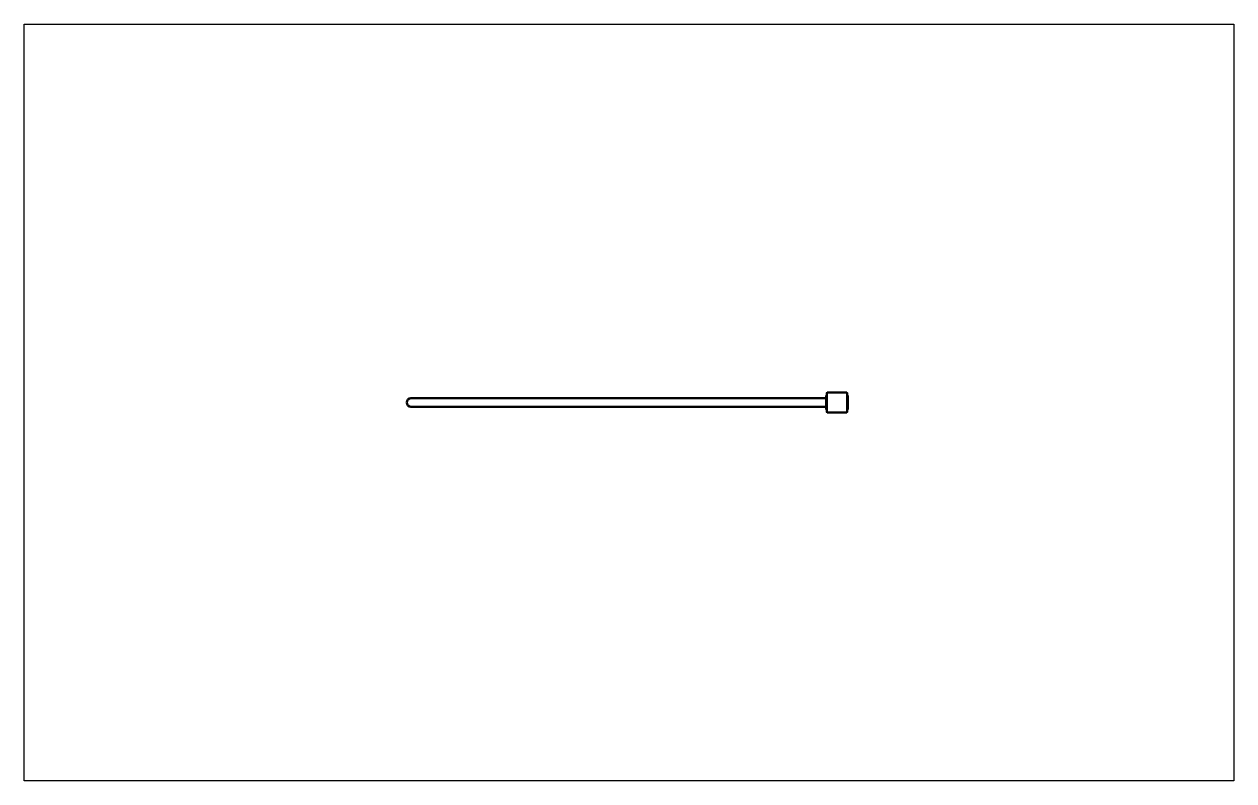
# Model space of a CAD drawing. Header units: millimetres. Extents: x 577 to 5377, y 600 to 3600.
import ezdxf

# ---------------------------------------------------------------- set-up
doc = ezdxf.new("R2010")
doc.units = ezdxf.units.MM
doc.header["$LTSCALE"] = 10
doc.layers.add('Geometrie náčrtu (ISO)', color=7, linetype='Continuous', lineweight=25)
doc.layers.add('Viditelná (ISO)', color=7, linetype='Continuous', lineweight=50)

# ---------------------------------------------------------------- blocks, each defined once
blk = doc.blocks.new('VVZ-BL006')
at = {"layer": 'Geometrie náčrtu (ISO)'}
for p, q in [((0, 0), (4800, 0)), ((0, -3000), (0, 0)), ((4800, 0), (4800, -3000)), ((4800, -3000), (0, -3000))]:
    blk.add_line(p, q, dxfattribs=at)
at = {"layer": 'Viditelná (ISO)'}
for p, q in [((1734.925, -1483.15), (1534.925, -1483.15)), ((3182.075, -1483.15), (1734.925, -1483.15)), ((3185.075, -1472.5), (3182.075, -1472.5)), ((3182.075, -1527.5), (3182.075, -1472.5)), ((3185.075, -1463), (3185.075, -1537)), ((3262.075, -1460), (3188.075, -1460)), ((3265.075, -1537), (3265.075, -1463)), ((3268.075, -1472.5), (3265.075, -1472.5)), ((3268.075, -1472.5), (3268.075, -1527.5)), ((1534.925, -1516.85), (1734.925, -1516.85)), ((3182.075, -1516.85), (1734.925, -1516.85)), ((3185.075, -1527.5), (3182.075, -1527.5)), ((3268.075, -1527.5), (3265.075, -1527.5)), ((3188.075, -1540), (3262.075, -1540))]:
    blk.add_line(p, q, dxfattribs=at)
for centre, radius, start, end in [((1534.925, -1500), 16.85, 90, 270), ((3188.075, -1463), 3, 90, 180), ((3262.075, -1463), 3, 0, 90), ((3188.075, -1537), 3, 180, 270), ((3262.075, -1537), 3, 270, 0)]:
    blk.add_arc(centre, radius, start, end, dxfattribs=at)
blk = doc.blocks.new('VVZ-BAL006')
blk.add_blockref('VVZ-BL006', (0, 0))

msp = doc.modelspace()

# ---------------------------------------------------------------- block references
msp.add_blockref('VVZ-BAL006', (576.925, 3600))

doc.saveas('drawing.dxf')
